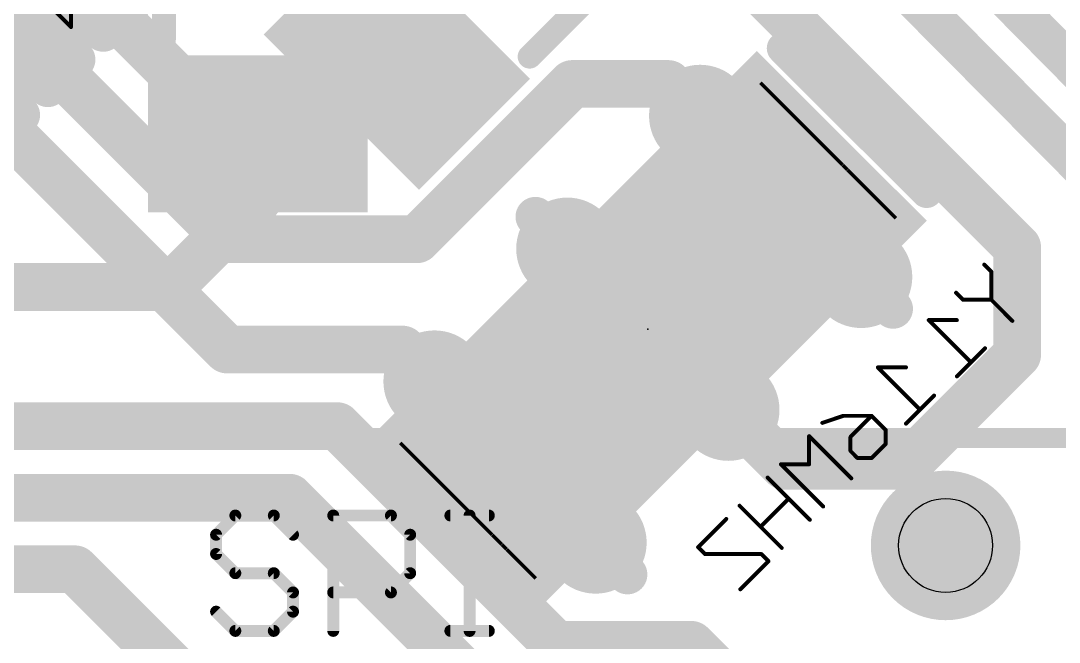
# Model space of a CAD drawing. Extents: x -6 to 101, y -9 to 20.
# Drawn here: x 18.55 to 25.19, y 2.73 to 6.7 of the extents above; entities that cross this region are included whole.
import ezdxf

# ---------------------------------------------------------------- set-up
doc = ezdxf.new("R2010")
doc.units = 0
for name, color, linetype in [('1', 22, 'CONTINUOUS'), ('16', 175, 'CONTINUOUS'), ('18', 82, 'CONTINUOUS'), ('200', 175, 'CONTINUOUS'), ('21', 253, 'CONTINUOUS'), ('22', 253, 'CONTINUOUS'), ('24', 7, 'CONTINUOUS'), ('25', 253, 'CONTINUOUS'), ('26', 253, 'CONTINUOUS'), ('27', 253, 'CONTINUOUS'), ('28', 253, 'CONTINUOUS'), ('29', 253, 'CONTINUOUS'), ('30', 253, 'CONTINUOUS'), ('31', 253, 'CONTINUOUS'), ('32', 253, 'CONTINUOUS'), ('44', 253, 'CONTINUOUS'), ('52', 253, 'CONTINUOUS')]:
    doc.layers.add(name, color=color, linetype=linetype)

# ---------------------------------------------------------------- blocks, each defined once
blk = doc.blocks.new('RECT')
blk.add_solid([(-0.5, -0.5), (0.5, -0.5), (-0.5, 0.5), (0.5, 0.5)])
blk = doc.blocks.new('RECT112000X48000R50')
at = {"const_width": 0.075}
blk.add_lwpolyline([(0.3125, -0.075), (0.3125, 0.075, 0.4142), (0.275, 0.1125), (-0.275, 0.1125, 0.4142), (-0.3125, 0.075), (-0.3125, -0.075, 0.4142), (-0.275, -0.1125), (0.275, -0.1125, 0.4142)], format="xyb", close=True, dxfattribs=at)
blk.add_solid([(-0.2938, -0.0938), (0.2938, -0.0938), (-0.2938, 0.0938), (0.2938, 0.0938)])
blk = doc.blocks.new('RECT144512X80512R50')
at = {"const_width": 0.1258}
blk.add_lwpolyline([(0.3887, -0.1258), (0.3887, 0.1258, 0.4142), (0.3258, 0.1887), (-0.3258, 0.1887, 0.4142), (-0.3887, 0.1258), (-0.3887, -0.1258, 0.4142), (-0.3258, -0.1887), (0.3258, -0.1887, 0.4142)], format="xyb", close=True, dxfattribs=at)
blk.add_solid([(-0.3512, -0.1512), (0.3512, -0.1512), (-0.3512, 0.1512), (0.3512, 0.1512)])
blk = doc.blocks.new('RECT72000X304800R100')
at = {"const_width": 0.225}
blk.add_lwpolyline([(0.1125, -0.7275), (0.1125, 0.7275, 0.4142), (0, 0.84), (0, 0.84, 0.4142), (-0.1125, 0.7275), (-0.1125, -0.7275, 0.4142), (0, -0.84), (0, -0.84, 0.4142)], format="xyb", close=True, dxfattribs=at)
blk.add_solid([(-0.0254, -0.7529), (0.0254, -0.7529), (-0.0254, 0.7529), (0.0254, 0.7529)])
blk = doc.blocks.new('RECT104512X337312R100')
at = {"const_width": 0.3266}
blk.add_lwpolyline([(0.1633, -0.7275), (0.1633, 0.7275, 0.4142), (0, 0.8908), (0, 0.8908, 0.4142), (-0.1633, 0.7275), (-0.1633, -0.7275, 0.4142), (0, -0.8908), (0, -0.8908, 0.4142)], format="xyb", close=True, dxfattribs=at)
blk.add_solid([(-0.0254, -0.7529), (0.0254, -0.7529), (-0.0254, 0.7529), (0.0254, 0.7529)])
blk = doc.blocks.new('ROUNDV')
at = {"const_width": 0.5}
blk.add_lwpolyline([(0, -0.25, 1), (0, 0.25, 1), (0, -0.25)], format="xyb", dxfattribs=at)

msp = doc.modelspace()

# ---------------------------------------------------------------- linework, layer by layer
at = {"layer": '1', "const_width": 0.3048}
for points in [[(20.066, 5.9834), (20.066, 5.5626)], [(20.066, 5.5626), (19.5072, 5.0038)], [(19.5072, 5.0038), (17.5006, 5.0038)]]:
    msp.add_lwpolyline(points, dxfattribs=at)
at = {"layer": '1', "const_width": 0.1524}
for points in [[(20.1422, 5.9834, 1), (19.9898, 5.9834)], [(20.1199, 5.5087, 1), (20.0121, 5.6165)], [(19.9898, 5.5626, 1), (20.1422, 5.5626)], [(19.4533, 5.0577, 1), (19.5611, 4.9499)], [(19.5072, 4.9276, 1), (19.5072, 5.08)]]:
    msp.add_lwpolyline(points, format="xyb", dxfattribs=at)
at = {"layer": '16'}
for points, const_width in [([(22.5806, 9.144), (26.5938, 5.08)], 0.254), ([(22.3774, 8.7376), (25.9334, 5.1562)], 0.254), ([(19.6439, 7.6591), (20.7766, 6.5264)], 0.3048), ([(18.9368, 6.952), (19.7927, 6.096)], 0.3048), ([(23.2918, 6.8834), (24.9174, 5.2578)], 0.3048), ([(18.5832, 6.5984), (19.873, 5.3086)], 0.3048), ([(20.3962, 6.096), (20.8012, 6.501)], 0.3048), ([(20.7766, 6.5264), (20.9536, 6.4756)], 0.3048), ([(20.8012, 6.501), (20.9536, 6.4756)], 0.3048), ([(21.082, 5.3086), (22.0745, 6.3011)], 0.3048), ([(22.0745, 6.3011), (22.6879, 6.3011)], 0.3048), ([(18.2297, 6.2449), (19.8705, 4.6041)], 0.3048), ([(23.4063, 5.5827), (22.6879, 6.3011)], 0.254), ([(19.7927, 6.096), (20.3962, 6.096)], 0.3048), ([(24.1247, 4.8643), (23.4063, 5.5827)], 0.254), ([(22.5578, 4.7342), (21.8393, 5.4526)], 0.254), ([(19.873, 5.3086), (21.082, 5.3086)], 0.3048), ([(24.9174, 5.2578), (24.9174, 4.572)], 0.3048), ([(22.5578, 4.7342), (23.2762, 4.0158)], 0.254), ([(19.8705, 4.6041), (20.9908, 4.6041)], 0.3048), ([(21.7092, 3.8856), (20.9908, 4.6041)], 0.254), ([(24.2062, 3.8608), (24.9174, 4.572)], 0.3048), ([(20.574, 4.1148), (18.1864, 4.1148)], 0.3048), ([(21.971, 2.7178), (20.574, 4.1148)], 0.3048), ([(23.2762, 4.0158), (23.4311, 3.8608)], 0.3048), ([(21.7092, 3.8856), (22.4276, 3.1672)], 0.254), ([(23.4311, 3.8608), (24.2062, 3.8608)], 0.3048), ([(20.2692, 3.6576), (17.9832, 3.6576)], 0.3048), ([(21.574, 2.3528), (20.2692, 3.6576)], 0.3048), ([(18.8976, 3.2004), (17.78, 3.2004)], 0.3048), ([(19.574, 2.524), (18.8976, 3.2004)], 0.3048), ([(22.8346, 2.7178), (21.971, 2.7178)], 0.3048), ([(23.574, 1.9784), (22.8346, 2.7178)], 0.3048)]:
    msp.add_lwpolyline(points, dxfattribs=dict(at, const_width=const_width))
for points, const_width in [([(18.6371, 6.6523, 1), (18.5293, 6.5445)], 0.1524), ([(20.7976, 6.5996, 1), (20.7555, 6.4532)], 0.1524), ([(20.7227, 6.4725, 1), (20.8304, 6.5803)], 0.1524), ([(20.8137, 6.5762, 1), (20.7887, 6.4258)], 0.1524), ([(20.8551, 6.4471, 1), (20.7473, 6.5549)], 0.1524), ([(20.9326, 6.4024, 1), (20.9746, 6.5488)], 0.1524), ([(20.9411, 6.4004, 1), (20.9661, 6.5508)], 0.1524), ([(22.0745, 6.3773, 1), (22.0745, 6.2249)], 0.1524), ([(22.1284, 6.2472, 1), (22.0206, 6.355)], 0.1524), ([(22.6879, 6.2249, 1), (22.6879, 6.3773)], 0.1524), ([(22.7328, 6.346, 1), (22.643, 6.2562)], 0.127), ([(19.7927, 6.1722, 1), (19.7927, 6.0198)], 0.1524), ([(20.3962, 6.0198, 1), (20.3962, 6.1722)], 0.1524), ([(19.7389, 6.0421, 1), (19.8466, 6.1499)], 0.1524), ([(20.3423, 6.1499, 1), (20.4501, 6.0421)], 0.1524), ([(23.4512, 5.6276, 1), (23.3614, 5.5378)], 0.127), ([(23.3614, 5.5378, 1), (23.4512, 5.6276)], 0.127), ([(21.8842, 5.4975, 1), (21.7944, 5.4077)], 0.127), ([(19.873, 5.3848, 1), (19.873, 5.2324)], 0.1524), ([(21.082, 5.2324, 1), (21.082, 5.3848)], 0.1524), ([(19.8191, 5.2547, 1), (19.9269, 5.3625)], 0.1524), ([(21.0281, 5.3625, 1), (21.1359, 5.2547)], 0.1524), ([(24.9936, 5.2578, 1), (24.8412, 5.2578)], 0.1524), ([(24.8635, 5.2039, 1), (24.9713, 5.3117)], 0.1524), ([(24.0798, 4.8194, 1), (24.1696, 4.9092)], 0.127), ([(22.6027, 4.7791, 1), (22.5128, 4.6893)], 0.127), ([(22.5128, 4.6893, 1), (22.6027, 4.7791)], 0.127), ([(19.8705, 4.6803, 1), (19.8705, 4.5279)], 0.1524), ([(19.8166, 4.5502, 1), (19.9243, 4.6579)], 0.1524), ([(21.0357, 4.649, 1), (20.9459, 4.5592)], 0.127), ([(20.9908, 4.5279, 1), (20.9908, 4.6803)], 0.1524), ([(24.9713, 4.5181, 1), (24.8635, 4.6259)], 0.1524), ([(24.8412, 4.572, 1), (24.9936, 4.572)], 0.1524), ([(20.6279, 4.1687, 1), (20.5201, 4.0609)], 0.1524), ([(20.574, 4.0386, 1), (20.574, 4.191)], 0.1524), ([(23.3301, 4.0696, 1), (23.2223, 3.9619)], 0.1524), ([(23.2313, 3.9708, 1), (23.3211, 4.0607)], 0.127), ([(21.7541, 3.9305, 1), (21.6643, 3.8407)], 0.127), ([(21.6643, 3.8407, 1), (21.7541, 3.9305)], 0.127), ([(23.4311, 3.937, 1), (23.4311, 3.7846)], 0.1524), ([(23.3772, 3.8069, 1), (23.485, 3.9147)], 0.1524), ([(24.1523, 3.9147, 1), (24.2601, 3.8069)], 0.1524), ([(24.2062, 3.7846, 1), (24.2062, 3.937)], 0.1524), ([(20.3231, 3.7115, 1), (20.2153, 3.6037)], 0.1524), ([(20.2692, 3.5814, 1), (20.2692, 3.7338)], 0.1524), ([(18.9515, 3.2543, 1), (18.8437, 3.1465)], 0.1524), ([(18.8976, 3.1242, 1), (18.8976, 3.2766)], 0.1524), ([(22.3827, 3.1223, 1), (22.4725, 3.2121)], 0.127), ([(21.971, 2.794, 1), (21.971, 2.6416)], 0.1524), ([(22.8885, 2.7717, 1), (22.7807, 2.6639)], 0.1524), ([(22.8346, 2.6416, 1), (22.8346, 2.794)], 0.1524), ([(21.9171, 2.6639, 1), (22.0249, 2.7717)], 0.1524)]:
    msp.add_lwpolyline(points, format="xyb", dxfattribs=dict(at, const_width=const_width))
at = {"layer": '21'}
for points, const_width in [([(19.466, 7.1834), (19.466, 6.5834)], 0.1524), ([(20.666, 7.1834), (20.666, 6.5834)], 0.1524), ([(0.5334, 4.0386), (43.7134, 4.0386)], 0.127)]:
    msp.add_lwpolyline(points, dxfattribs=dict(at, const_width=const_width))
at = {"layer": '21', "const_width": 0.0762}
for points in [[(19.4279, 6.5834, 1), (19.5041, 6.5834)], [(20.6279, 6.5834, 1), (20.7041, 6.5834)]]:
    msp.add_lwpolyline(points, format="xyb", dxfattribs=at)
at = {"layer": '22'}
for points, const_width in [([(22.2264, 6.8999), (21.8021, 6.4756)], 0.1524), ([(24.3387, 5.6102), (23.4194, 6.5294)], 0.2032), ([(20.7679, 3.8779), (21.6871, 2.9587)], 0.2032)]:
    msp.add_lwpolyline(points, dxfattribs=dict(at, const_width=const_width))
for points, const_width in [([(23.4553, 6.5654, 1), (23.3835, 6.4935)], 0.1016), ([(21.7752, 6.5025, 1), (21.8291, 6.4487)], 0.0762), ([(24.3027, 5.5743, 1), (24.3746, 5.6461)], 0.1016), ([(20.8038, 3.9138, 1), (20.7319, 3.842)], 0.1016), ([(21.6512, 2.9227, 1), (21.723, 2.9946)], 0.1016)]:
    msp.add_lwpolyline(points, format="xyb", dxfattribs=dict(at, const_width=const_width))
at = {"layer": '24'}
msp.add_point((22.5578, 4.7342), dxfattribs=at)
at = {"layer": '25', "const_width": 0.0762}
for points in [[(19.9222, 3.5439), (19.7993, 3.4211)], [(20.1679, 3.5439), (19.9222, 3.5439)], [(20.2908, 3.4211), (20.1679, 3.5439)], [(20.5477, 2.8067), (20.5477, 3.5439)], [(20.5477, 3.5439), (20.9163, 3.5439)], [(20.9163, 3.5439), (21.0392, 3.4211)], [(21.2961, 3.5439), (21.5419, 3.5439)], [(21.419, 2.8067), (21.419, 3.5439)], [(19.7993, 3.4211), (19.7993, 3.2982)], [(21.0392, 3.4211), (21.0392, 3.1753)], [(19.7993, 3.2982), (19.9222, 3.1753)], [(19.9222, 3.1753), (20.1679, 3.1753)], [(20.1679, 3.1753), (20.2908, 3.0524)], [(21.0392, 3.1753), (20.9163, 3.0524)], [(20.2908, 3.0524), (20.2908, 2.9296)], [(20.9163, 3.0524), (20.5477, 3.0524)], [(19.9222, 2.8067), (19.7993, 2.9296)], [(20.2908, 2.9296), (20.1679, 2.8067)], [(20.1679, 2.8067), (19.9222, 2.8067)], [(21.2961, 2.8067), (21.5419, 2.8067)]]:
    msp.add_lwpolyline(points, dxfattribs=at)
at = {"layer": '25', "const_width": 0.0381}
for points in [[(19.9222, 3.563, 1), (19.9222, 3.5249)], [(19.9356, 3.5305, 1), (19.9087, 3.5574)], [(20.1814, 3.5574, 1), (20.1544, 3.5305)], [(20.1679, 3.5249, 1), (20.1679, 3.563)], [(20.5477, 3.563, 1), (20.5477, 3.5249)], [(20.5668, 3.5439, 1), (20.5287, 3.5439)], [(20.9298, 3.5574, 1), (20.9029, 3.5305)], [(20.9163, 3.5249, 1), (20.9163, 3.563)], [(21.2961, 3.563, 1), (21.2961, 3.5249)], [(21.4381, 3.5439, 1), (21.4, 3.5439)], [(21.5419, 3.5249, 1), (21.5419, 3.563)], [(19.7858, 3.4345, 1), (19.8128, 3.4076)], [(19.8184, 3.4211, 1), (19.7803, 3.4211)], [(20.2773, 3.4076, 1), (20.3043, 3.4345)], [(21.0583, 3.4211, 1), (21.0202, 3.4211)], [(21.0257, 3.4076, 1), (21.0527, 3.4345)], [(19.8128, 3.3117, 1), (19.7858, 3.2847)], [(19.7803, 3.2982, 1), (19.8184, 3.2982)], [(19.9222, 3.1944, 1), (19.9222, 3.1563)], [(19.9087, 3.1618, 1), (19.9356, 3.1888)], [(20.1814, 3.1888, 1), (20.1544, 3.1618)], [(20.1679, 3.1563, 1), (20.1679, 3.1944)], [(21.0202, 3.1753, 1), (21.0583, 3.1753)], [(21.0527, 3.1618, 1), (21.0257, 3.1888)], [(20.3098, 3.0524, 1), (20.2717, 3.0524)], [(20.2773, 3.039, 1), (20.3043, 3.0659)], [(20.5477, 3.0715, 1), (20.5477, 3.0334)], [(20.9029, 3.0659, 1), (20.9298, 3.039)], [(20.9163, 3.0334, 1), (20.9163, 3.0715)], [(19.8128, 2.943, 1), (19.7858, 2.9161)], [(20.2717, 2.9296, 1), (20.3098, 2.9296)], [(20.3043, 2.9161, 1), (20.2773, 2.943)], [(19.9222, 2.8258, 1), (19.9222, 2.7877)], [(19.9087, 2.7932, 1), (19.9356, 2.8202)], [(20.1544, 2.8202, 1), (20.1814, 2.7932)], [(20.1679, 2.7877, 1), (20.1679, 2.8258)], [(20.5287, 2.8067, 1), (20.5668, 2.8067)], [(21.2961, 2.8258, 1), (21.2961, 2.7877)], [(21.4, 2.8067, 1), (21.4381, 2.8067)], [(21.5419, 2.7877, 1), (21.5419, 2.8258)]]:
    msp.add_lwpolyline(points, format="xyb", dxfattribs=at)
at = {"layer": '26', "const_width": 0.0254}
for points in [[(24.7068, 5.147), (24.7517, 5.1021)], [(24.7517, 5.1021), (24.7517, 4.9224)], [(24.5719, 4.9224), (24.527, 4.9673)], [(24.7517, 4.9224), (24.5719, 4.9224)], [(24.7517, 4.9224), (24.8865, 4.7875)], [(24.532, 4.7926), (24.3523, 4.7926)], [(24.3523, 4.7926), (24.6219, 4.5229)], [(24.7118, 4.6128), (24.532, 4.433)]]:
    msp.add_lwpolyline(points, dxfattribs=at)
at = {"layer": '26', "const_width": 0.0127}
for points in [[(24.7112, 5.1515, 1), (24.7023, 5.1426)], [(24.758, 5.1021, 1), (24.7453, 5.1021)], [(24.7472, 5.0976, 1), (24.7562, 5.1066)], [(24.5315, 4.9718, 1), (24.5225, 4.9628)], [(24.5719, 4.9287, 1), (24.5719, 4.916)], [(24.5674, 4.9179, 1), (24.5764, 4.9268)], [(24.7453, 4.9224, 1), (24.758, 4.9224)], [(24.7562, 4.9268, 1), (24.7472, 4.9179)], [(24.7517, 4.916, 1), (24.7517, 4.9287)], [(24.3523, 4.7989, 1), (24.3523, 4.7862)], [(24.3568, 4.7971, 1), (24.3478, 4.7881)], [(24.532, 4.7862, 1), (24.532, 4.7989)], [(24.882, 4.783, 1), (24.891, 4.792)], [(24.7163, 4.6083, 1), (24.7073, 4.6173)], [(24.6174, 4.5184, 1), (24.6264, 4.5274)], [(24.5275, 4.4375, 1), (24.5365, 4.4286)]]:
    msp.add_lwpolyline(points, format="xyb", dxfattribs=at)
at = {"layer": '27', "const_width": 0.0254}
for points in [[(18.872, 6.6647), (18.872, 6.919)], [(18.6814, 6.8554), (18.872, 6.6647)]]:
    msp.add_lwpolyline(points, dxfattribs=at)
at = {"layer": '27', "const_width": 0.0127}
for points in [[(18.8657, 6.6647, 1), (18.8784, 6.6647)], [(18.8675, 6.6603, 1), (18.8765, 6.6692)]]:
    msp.add_lwpolyline(points, format="xyb", dxfattribs=at)
at = {"layer": '28', "const_width": 0.0254}
for points in [[(24.2069, 4.4903), (24.0271, 4.4903)], [(24.0271, 4.4903), (24.2968, 4.2207)], [(24.3866, 4.3106), (24.2069, 4.1308)], [(23.6726, 4.1358), (23.8075, 4.1808)], [(23.8075, 4.1808), (23.9872, 4.1808)], [(23.8524, 4.0459), (23.9872, 4.1808)], [(23.9872, 4.1808), (24.0771, 4.0909)], [(23.8574, 3.7813), (23.5878, 4.051)], [(23.5878, 4.051), (23.5878, 3.8712)], [(23.8524, 3.9561), (23.8524, 4.0459)], [(24.0771, 4.0909), (24.0771, 4.001)], [(24.0771, 4.001), (23.9872, 3.9111)], [(23.8973, 3.9111), (23.8524, 3.9561)], [(23.9872, 3.9111), (23.8973, 3.9111)], [(23.5878, 3.8712), (23.408, 3.8712)], [(23.408, 3.8712), (23.6777, 3.6016)], [(23.5928, 3.5167), (23.3232, 3.7864)], [(23.458, 3.6516), (23.2783, 3.4718)], [(23.1434, 3.6066), (23.4131, 3.337)], [(23.0586, 3.5218), (22.8788, 3.342)], [(22.8788, 3.342), (22.9238, 3.2971)], [(22.9238, 3.2971), (23.2833, 3.2971)], [(23.3282, 3.2521), (23.1485, 3.0724)], [(23.2833, 3.2971), (23.3282, 3.2521)]]:
    msp.add_lwpolyline(points, dxfattribs=at)
at = {"layer": '28', "const_width": 0.0127}
for points in [[(24.0271, 4.4967, 1), (24.0271, 4.484)], [(24.0316, 4.4948, 1), (24.0226, 4.4858)], [(24.2069, 4.484, 1), (24.2069, 4.4967)], [(24.3911, 4.3061, 1), (24.3822, 4.315)], [(23.8075, 4.1871, 1), (23.8075, 4.1744)], [(23.8095, 4.1747, 1), (23.8055, 4.1868)], [(23.9917, 4.1853, 1), (23.9827, 4.1763)], [(23.9917, 4.1763, 1), (23.9827, 4.1853)], [(23.9872, 4.1744, 1), (23.9872, 4.1871)], [(24.2923, 4.2162, 1), (24.3013, 4.2252)], [(23.6706, 4.1418, 1), (23.6747, 4.1298)], [(24.2024, 4.1353, 1), (24.2114, 4.1263)], [(23.5923, 4.0555, 1), (23.5833, 4.0465)], [(23.5942, 4.051, 1), (23.5815, 4.051)], [(23.8588, 4.0459, 1), (23.8461, 4.0459)], [(23.8479, 4.0504, 1), (23.8569, 4.0415)], [(24.0835, 4.0909, 1), (24.0708, 4.0909)], [(24.0726, 4.0864, 1), (24.0816, 4.0954)], [(24.0708, 4.001, 1), (24.0835, 4.001)], [(24.0816, 3.9965, 1), (24.0726, 4.0055)], [(23.8569, 3.9606, 1), (23.8479, 3.9516)], [(23.8461, 3.9561, 1), (23.8588, 3.9561)], [(23.8973, 3.9175, 1), (23.8973, 3.9048)], [(23.8929, 3.9066, 1), (23.9018, 3.9156)], [(23.9827, 3.9156, 1), (23.9917, 3.9066)], [(23.9872, 3.9048, 1), (23.9872, 3.9175)], [(23.408, 3.8776, 1), (23.408, 3.8649)], [(23.4125, 3.8757, 1), (23.4036, 3.8667)], [(23.5815, 3.8712, 1), (23.5942, 3.8712)], [(23.5878, 3.8649, 1), (23.5878, 3.8776)], [(23.3277, 3.7909, 1), (23.3187, 3.7819)], [(23.8529, 3.7769, 1), (23.8619, 3.7858)], [(23.4625, 3.6471, 1), (23.4535, 3.656)], [(23.1479, 3.6111, 1), (23.139, 3.6021)], [(23.6732, 3.5971, 1), (23.6822, 3.6061)], [(23.0631, 3.5173, 1), (23.0541, 3.5263)], [(23.5883, 3.5122, 1), (23.5973, 3.5212)], [(23.2738, 3.4763, 1), (23.2827, 3.4673)], [(22.8833, 3.3465, 1), (22.8743, 3.3375)], [(22.8743, 3.3465, 1), (22.8833, 3.3375)], [(23.4086, 3.3325, 1), (23.4176, 3.3415)], [(22.9238, 3.3034, 1), (22.9238, 3.2907)], [(22.9193, 3.2926, 1), (22.9283, 3.3016)], [(23.2878, 3.3016, 1), (23.2788, 3.2926)], [(23.2833, 3.2907, 1), (23.2833, 3.3034)], [(23.3327, 3.2476, 1), (23.3237, 3.2566)], [(23.3237, 3.2476, 1), (23.3327, 3.2566)], [(23.144, 3.0769, 1), (23.153, 3.0679)]]:
    msp.add_lwpolyline(points, format="xyb", dxfattribs=at)
at = {"layer": '44'}
msp.add_circle((24.4602, 3.3528), 0.3, dxfattribs=at)
at = {"layer": '52'}
for points, const_width in [([(18.0175, 6.0327), (20.9167, 8.9319)], 0.254), ([(23.2295, 6.3252), (20.9668, 4.0624)], 0.127), ([(24.1487, 5.4059), (23.2295, 6.3252)], 0.127), ([(21.886, 3.1432), (24.1487, 5.4059)], 0.127), ([(20.9668, 4.0624), (21.886, 3.1432)], 0.127)]:
    msp.add_lwpolyline(points, dxfattribs=dict(at, const_width=const_width))
at = {"layer": '52', "const_width": 0.0635}
for points in [[(23.252, 6.3476, 1), (23.2071, 6.3027)], [(23.252, 6.3027, 1), (23.2071, 6.3476)], [(24.1712, 5.3835, 1), (24.1263, 5.4284)], [(24.1263, 5.3835, 1), (24.1712, 5.4284)], [(20.9892, 4.0849, 1), (20.9443, 4.04)], [(20.9443, 4.0849, 1), (20.9892, 4.04)], [(21.8635, 3.1656, 1), (21.9085, 3.1207)], [(21.8635, 3.1207, 1), (21.9085, 3.1656)]]:
    msp.add_lwpolyline(points, format="xyb", dxfattribs=at)

# ---------------------------------------------------------------- block references
at = {"layer": '1', "xscale": 0.8, "yscale": 1.2, "rotation": 270}
msp.add_blockref('RECT', (20.066, 5.9834), dxfattribs=at)
at = {"layer": '16'}
for name, p, rotation in [('RECT112000X48000R50', (18.9368, 6.952), 135), ('RECT112000X48000R50', (18.5832, 6.5984), 135), ('RECT112000X48000R50', (18.2297, 6.2449), 135), ('RECT72000X304800R100', (23.4063, 5.5827), 225), ('RECT72000X304800R100', (22.5578, 4.7342), 225), ('RECT72000X304800R100', (21.7092, 3.8856), 225)]:
    msp.add_blockref(name, p, dxfattribs=dict(at, rotation=rotation))
at = {"layer": '16', "xscale": 0.8, "yscale": 1.2, "rotation": 225}
msp.add_blockref('RECT', (20.9536, 6.4756), dxfattribs=at)
at = {"layer": '18', "xscale": 0.9556, "yscale": 0.9556}
msp.add_blockref('ROUNDV', (24.4602, 3.3528), dxfattribs=at)
msp.add_blockref('ROUNDV', (24.4602, 3.3528), dxfattribs=at)
at = {"layer": '200', "yscale": 0.0218, "rotation": 225}
for p, xscale in [((22.119, 5.1658), 3.2766), ((23.2852, 6.301), 0.0218), ((23.3007, 6.2856), 0.0218), ((23.3161, 6.2701), 0.0218), ((23.3316, 6.2547), 0.0218), ((23.347, 6.2393), 0.0218), ((23.3624, 6.2238), 0.0218), ((23.3779, 6.2084), 0.0218), ((23.3933, 6.1929), 0.0218), ((23.4088, 6.1775), 0.0218), ((23.4242, 6.162), 0.0218), ((22.9917, 6.0076), 0.415), ((23.0072, 5.9921), 0.415), ((23.0226, 5.9767), 0.415), ((23.0381, 5.9612), 0.415), ((23.4397, 6.1466), 0.0218), ((23.4551, 6.1311), 0.0218), ((23.4706, 6.1157), 0.0218), ((23.486, 6.1002), 0.0218), ((23.0535, 5.9458), 0.415), ((23.069, 5.9303), 0.415), ((23.0844, 5.9149), 0.415), ((23.0999, 5.8994), 0.415), ((23.1153, 5.884), 0.415), ((23.5015, 6.0848), 0.0218), ((23.5169, 6.0694), 0.0218), ((23.5324, 6.0539), 0.0218), ((23.5478, 6.0385), 0.0218), ((23.5632, 6.023), 0.0218), ((23.1308, 5.8686), 0.415), ((23.1462, 5.8531), 0.415), ((23.1617, 5.8377), 0.415), ((23.1771, 5.8222), 0.415), ((23.5787, 6.0076), 0.0218), ((23.5941, 5.9921), 0.0218), ((23.6096, 5.9767), 0.0218), ((23.625, 5.9612), 0.0218), ((23.1925, 5.8068), 0.415), ((23.208, 5.7913), 0.415), ((23.2234, 5.7759), 0.415), ((23.2389, 5.7604), 0.415), ((23.6405, 5.9458), 0.0218), ((23.6559, 5.9303), 0.0218), ((23.6714, 5.9149), 0.0218), ((23.6868, 5.8994), 0.0218), ((23.2543, 5.745), 0.415), ((23.2698, 5.7295), 0.415), ((23.2852, 5.7141), 0.415), ((23.3007, 5.6986), 0.415), ((23.7023, 5.884), 0.0218), ((23.7177, 5.8685), 0.0218), ((23.7332, 5.8531), 0.0218), ((23.7486, 5.8377), 0.0218), ((23.3161, 5.6832), 0.415), ((23.3316, 5.6678), 0.415), ((23.347, 5.6523), 0.415), ((23.3625, 5.6369), 0.415), ((23.3779, 5.6214), 0.415), ((23.764, 5.8222), 0.0218), ((23.7795, 5.8068), 0.0218), ((23.7949, 5.7913), 0.0218), ((23.8104, 5.7759), 0.0218), ((23.8258, 5.7604), 0.0218), ((23.3933, 5.606), 0.415), ((23.4088, 5.5905), 0.415), ((23.4242, 5.5751), 0.415), ((23.4397, 5.5596), 0.415), ((23.8413, 5.745), 0.0218), ((23.8567, 5.7295), 0.0218), ((23.8722, 5.7141), 0.0218), ((23.8876, 5.6986), 0.0218), ((23.4551, 5.5442), 0.415), ((23.4706, 5.5287), 0.415), ((23.486, 5.5133), 0.415), ((23.5015, 5.4978), 0.415), ((23.9031, 5.6832), 0.0218), ((23.9185, 5.6678), 0.0218), ((23.9339, 5.6523), 0.0218), ((23.9494, 5.6369), 0.0218), ((23.5169, 5.4824), 0.415), ((23.5324, 5.467), 0.415), ((23.5478, 5.4515), 0.415), ((23.5633, 5.4361), 0.415), ((23.5787, 5.4206), 0.415), ((23.9648, 5.6214), 0.0218), ((23.9803, 5.606), 0.0218), ((23.9957, 5.5905), 0.0218), ((24.0112, 5.5751), 0.0218), ((24.0266, 5.5596), 0.0218), ((23.5941, 5.4052), 0.415), ((23.6096, 5.3897), 0.415), ((23.625, 5.3743), 0.415), ((23.6405, 5.3588), 0.415), ((24.0421, 5.5442), 0.0218), ((24.0575, 5.5287), 0.0218), ((24.073, 5.5133), 0.0218), ((24.0884, 5.4978), 0.0218), ((22.9995, 4.2853), 3.2766), ((23.6559, 5.3434), 0.415), ((23.6714, 5.3279), 0.415), ((23.6868, 5.3125), 0.415), ((23.7023, 5.2971), 0.415), ((24.1039, 5.4824), 0.0218), ((24.1193, 5.467), 0.0218), ((24.1348, 5.4515), 0.0218), ((23.7177, 5.2816), 0.415), ((23.7332, 5.2662), 0.415), ((23.7486, 5.2507), 0.415), ((23.764, 5.2353), 0.415), ((23.7795, 5.2198), 0.415), ((22.1422, 5.158), 0.415), ((23.7949, 5.2044), 0.415), ((23.8104, 5.1889), 0.415), ((23.8258, 5.1735), 0.415), ((23.8413, 5.158), 0.415), ((22.1577, 5.1426), 0.415), ((22.1731, 5.1271), 0.415), ((22.1885, 5.1117), 0.415), ((22.204, 5.0963), 0.415), ((22.2194, 5.0808), 0.415), ((22.2349, 5.0654), 0.415), ((22.2503, 5.0499), 0.415), ((22.2658, 5.0345), 0.415), ((22.2812, 5.019), 0.415), ((22.2967, 5.0036), 0.415), ((22.3121, 4.9881), 0.415), ((22.3276, 4.9727), 0.415), ((22.343, 4.9572), 0.415), ((22.3585, 4.9418), 0.415), ((22.3739, 4.9263), 0.415), ((22.3893, 4.9109), 0.415), ((22.4048, 4.8955), 0.415), ((22.4202, 4.88), 0.415), ((22.4357, 4.8646), 0.415), ((22.4511, 4.8491), 0.415), ((22.4666, 4.8337), 0.415), ((22.482, 4.8182), 0.415), ((22.4975, 4.8028), 0.415), ((22.5129, 4.7873), 0.415), ((22.5284, 4.7719), 0.415), ((22.5438, 4.7564), 0.415), ((22.5593, 4.741), 0.415), ((22.5747, 4.7255), 0.415), ((22.5901, 4.7101), 0.415), ((22.6056, 4.6947), 0.415), ((22.621, 4.6792), 0.415), ((22.6365, 4.6638), 0.415), ((22.6519, 4.6483), 0.415), ((22.6674, 4.6329), 0.415), ((22.6828, 4.6174), 0.415), ((22.6983, 4.602), 0.415), ((22.7137, 4.5865), 0.415), ((22.7292, 4.5711), 0.415), ((22.7446, 4.5556), 0.415), ((22.7601, 4.5402), 0.415), ((22.7755, 4.5247), 0.415), ((22.7909, 4.5093), 0.415), ((22.8064, 4.4939), 0.415), ((22.8218, 4.4784), 0.415), ((22.8373, 4.463), 0.415), ((22.8527, 4.4475), 0.415), ((22.8682, 4.4321), 0.415), ((22.8836, 4.4166), 0.415), ((22.8991, 4.4012), 0.415), ((22.9145, 4.3857), 0.415), ((22.93, 4.3703), 0.415), ((21.2927, 4.3085), 0.415), ((21.3081, 4.2931), 0.415), ((22.9454, 4.3548), 0.415), ((22.9609, 4.3394), 0.415), ((22.9763, 4.3239), 0.415), ((22.9917, 4.3085), 0.415), ((21.3236, 4.2776), 0.415), ((21.339, 4.2622), 0.415), ((21.3545, 4.2467), 0.415), ((21.3699, 4.2313), 0.415), ((21.3854, 4.2158), 0.415), ((21.4008, 4.2004), 0.415), ((21.4162, 4.1849), 0.415), ((21.4317, 4.1695), 0.415), ((21.4471, 4.154), 0.415), ((21.4626, 4.1386), 0.415), ((21.478, 4.1231), 0.415), ((21.4935, 4.1077), 0.415), ((21.5089, 4.0923), 0.415), ((21.5244, 4.0768), 0.415), ((21.5398, 4.0614), 0.415), ((21.5553, 4.0459), 0.415), ((21.5707, 4.0305), 0.415), ((21.5862, 4.015), 0.415), ((21.6016, 3.9996), 0.415), ((21.617, 3.9841), 0.415), ((21.6325, 3.9687), 0.415), ((21.6479, 3.9532), 0.415), ((21.6634, 3.9378), 0.415), ((21.6788, 3.9224), 0.415), ((21.6943, 3.9069), 0.415), ((20.9838, 3.9996), 0.0218), ((20.9992, 3.9841), 0.0218), ((21.0146, 3.9687), 0.0218), ((21.7097, 3.8915), 0.415), ((21.7252, 3.876), 0.415), ((21.7406, 3.8606), 0.415), ((21.7561, 3.8451), 0.415), ((21.7715, 3.8297), 0.415), ((21.0301, 3.9532), 0.0218), ((21.0455, 3.9378), 0.0218), ((21.061, 3.9224), 0.0218), ((21.0764, 3.9069), 0.0218), ((21.787, 3.8142), 0.415), ((21.8024, 3.7988), 0.415), ((21.8178, 3.7833), 0.415), ((21.8333, 3.7679), 0.415), ((21.0919, 3.8915), 0.0218), ((21.1073, 3.876), 0.0218), ((21.1228, 3.8606), 0.0218), ((21.1382, 3.8451), 0.0218), ((21.8487, 3.7524), 0.415), ((21.8642, 3.737), 0.415), ((21.8796, 3.7216), 0.415), ((21.8951, 3.7061), 0.415), ((21.1537, 3.8297), 0.0218), ((21.1691, 3.8142), 0.0218), ((21.1846, 3.7988), 0.0218), ((21.2, 3.7833), 0.0218), ((21.2155, 3.7679), 0.0218), ((21.9105, 3.6907), 0.415), ((21.926, 3.6752), 0.415), ((21.9414, 3.6598), 0.415), ((21.9569, 3.6443), 0.415), ((21.9723, 3.6289), 0.415), ((21.2309, 3.7524), 0.0218), ((21.2463, 3.737), 0.0218), ((21.2618, 3.7216), 0.0218), ((21.2772, 3.7061), 0.0218), ((21.9878, 3.6134), 0.415), ((22.0032, 3.598), 0.415), ((22.0186, 3.5825), 0.415), ((22.0341, 3.5671), 0.415), ((21.2927, 3.6907), 0.0218), ((21.3081, 3.6752), 0.0218), ((21.3236, 3.6598), 0.0218), ((21.339, 3.6443), 0.0218), ((22.0495, 3.5516), 0.415), ((22.065, 3.5362), 0.415), ((22.0804, 3.5208), 0.415), ((22.0959, 3.5053), 0.415), ((21.3545, 3.6289), 0.0218), ((21.3699, 3.6134), 0.0218), ((21.3854, 3.598), 0.0218), ((21.4008, 3.5825), 0.0218), ((22.1113, 3.4899), 0.415), ((22.1268, 3.4744), 0.415), ((22.1422, 3.459), 0.415), ((21.4162, 3.5671), 0.0218), ((21.4317, 3.5516), 0.0218), ((21.4471, 3.5362), 0.0218), ((21.4626, 3.5208), 0.0218), ((21.478, 3.5053), 0.0218), ((21.4935, 3.4899), 0.0218), ((21.5089, 3.4744), 0.0218), ((21.5244, 3.459), 0.0218), ((21.5398, 3.4435), 0.0218), ((21.5553, 3.4281), 0.0218), ((21.5707, 3.4126), 0.0218), ((21.5862, 3.3972), 0.0218), ((21.6016, 3.3817), 0.0218), ((21.617, 3.3663), 0.0218), ((21.6325, 3.3508), 0.0218), ((21.6479, 3.3354), 0.0218), ((21.6634, 3.32), 0.0218), ((21.6788, 3.3045), 0.0218), ((21.6943, 3.2891), 0.0218), ((21.7097, 3.2736), 0.0218), ((21.7252, 3.2582), 0.0218), ((21.7406, 3.2427), 0.0218), ((21.7561, 3.2273), 0.0218), ((21.7715, 3.2118), 0.0218), ((21.787, 3.1964), 0.0218), ((21.8024, 3.1809), 0.0218), ((21.8178, 3.1655), 0.0218), ((21.8333, 3.15), 0.0218)]:
    msp.add_blockref('RECT', p, dxfattribs=dict(at, xscale=xscale))
at = {"layer": '29', "xscale": 1.0032, "yscale": 1.4032, "rotation": 270}
msp.add_blockref('RECT', (20.066, 5.9834), dxfattribs=at)
at = {"layer": '30'}
for name, p, rotation in [('RECT144512X80512R50', (18.9368, 6.952), 135), ('RECT144512X80512R50', (18.5832, 6.5984), 135), ('RECT144512X80512R50', (18.2297, 6.2449), 135), ('RECT104512X337312R100', (23.4063, 5.5827), 225), ('RECT104512X337312R100', (22.5578, 4.7342), 225), ('RECT104512X337312R100', (21.7092, 3.8856), 225)]:
    msp.add_blockref(name, p, dxfattribs=dict(at, rotation=rotation))
at = {"layer": '30', "rotation": 225}
for p, xscale, yscale in [((20.9536, 6.4756), 1.0032, 1.4032), ((22.5613, 4.7342), 3.495, 1.5342)]:
    msp.add_blockref('RECT', p, dxfattribs=dict(at, xscale=xscale, yscale=yscale))
at = {"layer": '31', "xscale": 0.8, "yscale": 1.2, "rotation": 270}
msp.add_blockref('RECT', (20.066, 5.9834), dxfattribs=at)
at = {"layer": '32'}
for name, p, rotation in [('RECT112000X48000R50', (18.9368, 6.952), 135), ('RECT112000X48000R50', (18.5832, 6.5984), 135), ('RECT112000X48000R50', (18.2297, 6.2449), 135), ('RECT72000X304800R100', (23.4063, 5.5827), 225), ('RECT72000X304800R100', (22.5578, 4.7342), 225), ('RECT72000X304800R100', (21.7092, 3.8856), 225)]:
    msp.add_blockref(name, p, dxfattribs=dict(at, rotation=rotation))
at = {"layer": '32', "xscale": 0.8, "yscale": 1.2, "rotation": 225}
msp.add_blockref('RECT', (20.9536, 6.4756), dxfattribs=at)
at = {"layer": '52', "xscale": 0.45, "yscale": 0.3, "rotation": 135}
msp.add_blockref('RECT', (18.5302, 6.6514), dxfattribs=at)

doc.saveas('drawing.dxf')
